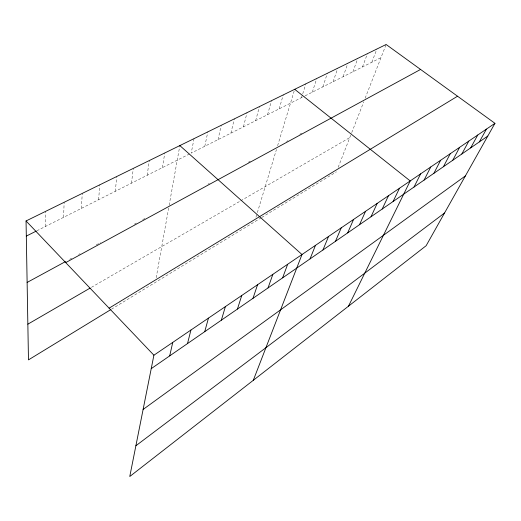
<?xml version="1.0" encoding="UTF-8"?>
<svg xmlns="http://www.w3.org/2000/svg" width="521" height="521" viewBox="0 0 521 521"><rect width="100%" height="100%" fill="white"/><g stroke="black" fill="none" stroke-linecap="round" stroke-linejoin="round"><path stroke-width="0.39" stroke-dasharray="2.6 1.95" d="M45.268 226.557L45.412 211.467M63.608 217.329L64.135 202.291M81.374 208.387L82.259 193.408M98.593 199.725L99.811 184.805M115.278 191.331L116.815 176.476M131.468 183.184L133.298 168.4M147.176 175.277L149.28 160.566M162.422 167.606L164.786 152.966M156.189 277.713L168.745 207.579M169.156 205.267L179.843 145.587M194.033 138.632L191.207 153.122L304.414 96.157M204.799 146.284L207.84 131.865M218.025 139.628L221.262 125.287M230.901 133.148L234.326 118.886M243.444 126.837L247.039 112.653M255.661 120.69L259.425 106.584M267.566 114.698L271.487 100.67M279.178 108.856L283.235 94.913M255.954 217.205L256.892 214.118M257.341 212.62L276.475 149.442M277.608 145.724L294.697 89.299M301.535 97.603L302.499 94.542M302.74 93.78L305.866 83.822M312.313 92.184L316.761 78.482M322.831 86.89L327.396 73.272M333.095 81.725L337.771 68.186M343.124 76.678L347.898 63.223M352.919 71.748L357.79 58.378M362.492 66.935L367.455 53.637M371.851 62.227L376.898 49.013M338.175 167.339L351.467 133.291M351.747 132.568L363.762 101.784M365.156 98.209L386.126 44.493M111.455 309.207L261.125 217.824M261.783 217.426L336.41 171.858M91.436 287.325L239.966 201.243M240.65 200.845L349.786 137.596M69.632 259.341L71.716 258.214M78.658 254.437L80.065 253.675M96.268 244.87L100.553 242.545M134.314 224.199L136.43 223.047M142.734 219.621L144.799 218.501M207.97 184.18L209.338 183.438M248.224 162.305L250.367 161.145M286.589 141.458L288.009 140.69M299.744 134.314L301.77 133.213M36.841 230.796L189.807 153.825M305.13 95.799L381.001 57.623"/><path stroke-width="0.78" d="M494.95 123.327L153.903 355.211L129.768 476.507L426.132 245.723L494.95 123.327L386.126 44.493L26.05 220.956L28.473 359.881L110.771 309.63M169.696 355.889L172.751 342.395M187.514 343.573L190.92 330.04M204.727 331.675L208.459 318.116M221.353 320.187L225.391 306.608M237.433 309.077L241.751 295.485M252.985 298.325L257.563 284.733M268.041 287.924L272.861 274.333M282.616 277.849L287.664 264.271M253.297 380.317L301.991 254.522L179.843 145.587M310.041 258.898L315.479 245.358M322.948 249.976L328.556 236.462M335.478 241.314L341.248 227.833M347.657 232.9L353.577 219.452M359.49 224.72L365.553 211.311M371.004 216.769L377.191 203.398M382.193 209.032L388.503 195.701M393.088 201.503L399.509 188.224M348.484 306.185L410.216 180.943L294.697 89.299M414.019 187.039L420.636 173.858M424.074 180.09L430.776 166.961M433.876 173.317L440.662 160.24M443.43 166.713L450.287 153.695M452.742 160.273L459.672 147.313M461.834 153.995L468.822 141.093M470.697 147.866L477.75 135.024M479.353 141.888L486.451 129.104M135.883 445.761L444.524 213.017M143.112 409.447L465.39 175.909M151.227 368.647L487.799 136.053M109.104 308.165L457.529 96.222M27.847 324.179L90.048 288.126M65.711 262.604L420.564 69.443M27.125 282.441L65.464 261.607M26.317 236.098L36.138 231.148M26.05 220.956L153.903 355.211"/></g></svg>
